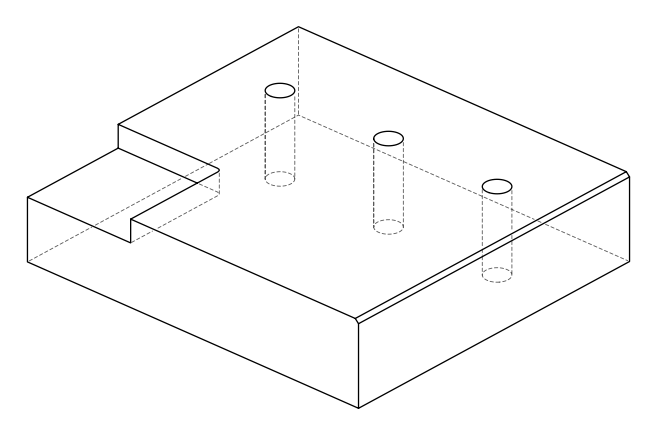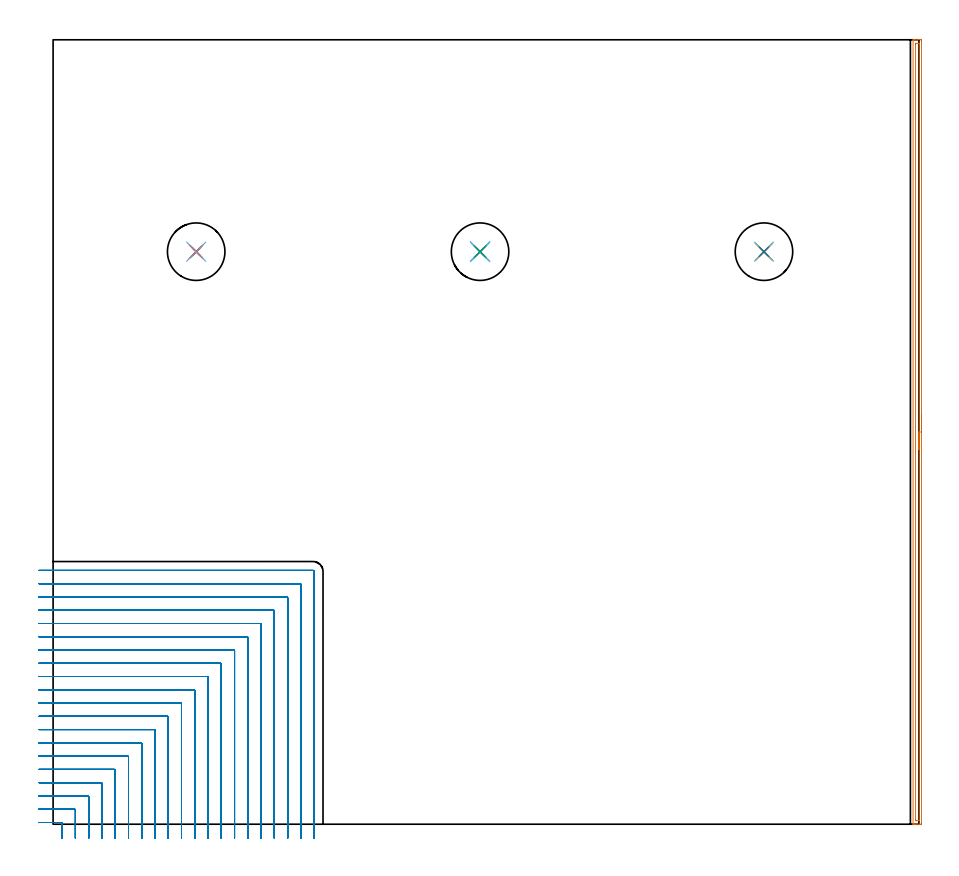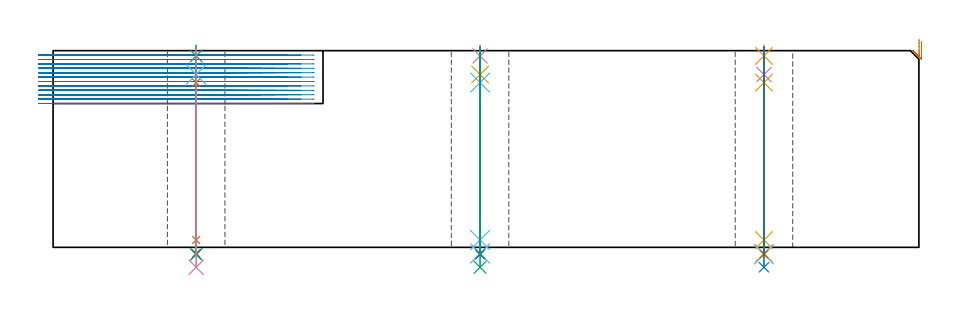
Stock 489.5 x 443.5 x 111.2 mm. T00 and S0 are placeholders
(PLAN: 20 operations, 14 tool changes, 99.4 min)
(1 AREA_MILL | FG_CHAMFER_SURFACE | UGT0205_001 | 7.27 min | 5109 mm3)
(2 MILL_CORNER_NOTCH_RECTANGULAR | CORNER_NOTCH_RECTANGULAR | NXT0201_013 | Follow Part, ap 2.5, ae 75% | 85.87 min | 677427 mm3)
(3 SPOT_DRILL | STEP1HOLE | NXT0321_9005460120000 | 0.05 min | 159 mm3)
(4 SPOT_DRILL_1 | STEP1HOLE_1 | NXT0321_9005460120000 | 0.05 min | 206 mm3)
(5 SPOT_DRILL_2 | STEP1HOLE_2 | NXT0321_9005460120000 | 0.05 min | 182 mm3)
(6 DRILL_BLIND_HOLE_INTO_CENTER | STEP1HOLE | NXT0301_061 | 0.06 min | 659 mm3)
(7 GUN_DRILL_THROUGH_HOLE | STEP1HOLE | UGT0307_005 | 0.54 min | 5291 mm3)
(8 DRILL_TO_ENLARGE_THROUGH_HOLE | STEP1HOLE | NXT0301_102 | 0.47 min | 9722 mm3)
(9 DRILL_TO_ENLARGE_THROUGH_HOLE_1 | STEP1HOLE | NXT0301_102 | 0.47 min | 0 mm3)
(10 DRILL_TO_ENLARGE_THROUGH_HOLE_2 | STEP1HOLE | UGT0301_001 | 0.5 min | 76312 mm3)
(11 DRILL_BLIND_HOLE_INTO_CENTER_1 | STEP1HOLE_1 | NXT0301_061 | 0.06 min | 661 mm3)
(12 GUN_DRILL_THROUGH_HOLE_1 | STEP1HOLE_1 | UGT0307_005 | 0.54 min | 5287 mm3)
(13 DRILL_TO_ENLARGE_THROUGH_HOLE_3 | STEP1HOLE_1 | NXT0301_102 | 0.47 min | 9729 mm3)
(14 DRILL_TO_ENLARGE_THROUGH_HOLE_4 | STEP1HOLE_1 | NXT0301_102 | 0.47 min | 0 mm3)
(15 DRILL_TO_ENLARGE_THROUGH_HOLE_5 | STEP1HOLE_1 | UGT0301_001 | 0.5 min | 76296 mm3)
(16 DRILL_BLIND_HOLE_INTO_CENTER_2 | STEP1HOLE_2 | NXT0301_061 | 0.06 min | 653 mm3)
(17 GUN_DRILL_THROUGH_HOLE_2 | STEP1HOLE_2 | UGT0307_005 | 0.54 min | 5289 mm3)
(18 DRILL_TO_ENLARGE_THROUGH_HOLE_6 | STEP1HOLE_2 | NXT0301_102 | 0.47 min | 9739 mm3)
(19 DRILL_TO_ENLARGE_THROUGH_HOLE_7 | STEP1HOLE_2 | NXT0301_102 | 0.47 min | 0 mm3)
(20 DRILL_TO_ENLARGE_THROUGH_HOLE_8 | STEP1HOLE_2 | UGT0301_001 | 0.5 min | 76318 mm3)
(TOOL UGT0205_001 | Chamfer Mill 20 x 3 x 45 deg. | D20 FL50 Z2)
(TOOL NXT0201_013 | ENDMILL 10mm | D10 FL30 Z4)
(TOOL NXT0321_9005460120000 | NC Spot Drill, 142deg, 12mm, Carbide, Uncoated | D12 PA142 FL30 Z2)
(TOOL NXT0301_061 | Carbide Drill 9mm [860.1-0900-027A1-MM 2214] | D9 PA140 FL47 Z2)
(TOOL UGT0307_005 | Gun Drill 8.3 mm | D8.3 PA130 FL24 Z1)
(TOOL NXT0301_102 | Carbide Drill 13.5mm [860.1-1350-108A1-MM 2214] | D13.5 PA140 FL123 Z2)
(TOOL UGT0301_001 | Twist Drill 32.5 mm | D32.5 PA118 FL185 Z2)
(OP 1 AREA_MILL)
G17 G21 G94 G90
T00 M6
G54
G17 G0 G90 X491. Y231.75 S1061 M3
G43 Z121.2 H0
Z116.4
G94 G1 Y231.712 Z115.528 F250.
Y231.598 Z114.664
Y231.409 Z113.812
Y231.147 Z112.98
Y230.813 Z112.174
Y230.41 Z111.4
Y229.941 Z110.664
Y229.41 Z109.972
Y228.821 Z109.329
Y228.178 Z108.74
Y227.486 Z108.209
Y226.75 Z107.74
Y225.976 Z107.337
Y225.17 Z107.003
Y224.338 Z106.741
Y223.486 Z106.552
Y222.622 Z106.438
Y221.75 Z106.4
X490.999 Y0.62 Z106.401
X490.993 Y0.012 Z106.403
X490.991 Y0.007 Z106.405
X490.386 Y0. Z107.009
X490.112 Z107.283
X489.493 Z107.902
X488.052 Z109.344
X487.707 Z109.688
X487.016 Z110.383
X486.675 Z110.725
X486.265 Z111.127
X486.208 Z111.182
X486.203 Y0.007 Z111.188
X486.2 Y0.173 Z111.2
Y443.327
X486.202 Y443.49 Z111.188
X486.262 Y443.493 Z111.13
X486.675 Y443.5 Z110.725
X487.016 Z110.383
X487.707 Z109.688
X488.945 Z108.452
X489.493 Z107.902
X490.112 Z107.283
X490.386 Y443.498 Z107.009
X490.991 Y443.493 Z106.405
X490.994 Y443.488 Z106.403
X490.999 Y442.88 Z106.401
X491. Y442.266 Z106.4
Y221.75
X489.586 Z107.814
X489.585 Y2.314 Z107.815
X489.584 Y2.221 Z107.816
X489.579 Y2.037 Z107.821
X489.576 Y2.008 Z107.824
X489.568 Y2.006 Z107.832
X489.544 Y2.003 Z107.856
X489.493 Y2.001 Z107.907
X488.113 Z109.287
X487.707 Y2.006 Z109.693
X487.65 Y2.009 Z109.75
X487.621 Y2.014 Z109.779
X487.615 Y2.406 Z109.785
Y441.186
X487.616 Y441.279 Z109.784
X487.621 Y441.463 Z109.779
X487.624 Y441.492 Z109.776
X487.632 Y441.494 Z109.768
X487.656 Y441.497 Z109.744
X487.707 Y441.499 Z109.693
X489.087 Z108.313
X489.493 Y441.494 Z107.907
X489.55 Y441.491 Z107.85
X489.579 Y441.486 Z107.821
X489.586 Y441.094 Z107.814
Y221.75
Y220.878 Z107.852
Y220.013 Z107.966
Y219.162 Z108.155
Y218.33 Z108.417
Y217.524 Z108.751
Y216.75 Z109.154
Y216.014 Z109.623
Y215.322 Z110.154
Y214.679 Z110.743
Y214.09 Z111.386
Y213.558 Z112.079
Y213.09 Z112.814
Y212.687 Z113.588
Y212.353 Z114.394
Y212.091 Z115.226
Y211.902 Z116.078
Y211.788 Z116.943
Y211.75 Z117.814
G0 Z121.2
M5
M2
(OP 2 MILL_CORNER_NOTCH_RECTANGULAR)
G17 G21 G94 G90
T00 M6
G54
G17 G0 G90 X5.1 Y-8. S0 M3
G43 Z121.2 H0
Z108.708
G94 G1 Y-5. F250.
Y0.509 F500.
G3 X4.609 Y1. R0.5
G1 X-5.
X-8. F250.
G0 Z121.2
X12.6 Y-8.
Z108.708
G1 Y-5.
Y8.008 F500.
G3 X12.108 Y8.5 R0.5
G1 X-5.
X-8. F250.
G0 Z121.2
X20.1 Y-8.
Z108.708
G1 Y-5.
Y15.508 F500.
G3 X19.608 Y16. R0.5
G1 X-5.
X-8. F250.
G0 Z121.2
X27.6 Y-8.
Z108.708
G1 Y-5.
Y23.008 F500.
G3 X27.108 Y23.5 R0.5
G1 X-5.
X-8. F250.
G0 Z121.2
X35.1 Y-8.
Z108.708
G1 Y-5.
Y30.508 F500.
G3 X34.608 Y31. R0.5
G1 X-5.
X-8. F250.
G0 Z121.2
X42.6 Y-8.
Z108.708
G1 Y-5.
Y38.007 F500.
G3 X42.107 Y38.5 R0.5
G1 X-5.
X-8. F250.
G0 Z121.2
X50.1 Y-8.
Z108.708
G1 Y-5.
Y45.507 F500.
G3 X49.607 Y46. R0.5
G1 X-5.
X-8. F250.
G0 Z121.2
X57.6 Y-8.
Z108.708
G1 Y-5.
Y53.007 F500.
G3 X57.107 Y53.5 R0.5
G1 X-5.
X-8. F250.
G0 Z121.2
X65.1 Y-8.
Z108.708
G1 Y-5.
Y60.506 F500.
G3 X64.606 Y61. R0.5
G1 X-5.
X-8. F250.
G0 Z121.2
X72.6 Y-8.
Z108.708
G1 Y-5.
Y68.006 F500.
G3 X72.106 Y68.5 R0.5
G1 X-5.
X-8. F250.
G0 Z121.2
X80.1 Y-8.
Z108.708
G1 Y-5.
Y75.506 F500.
G3 X79.606 Y76. R0.5
G1 X-5.
X-8. F250.
G0 Z121.2
X87.6 Y-8.
Z108.708
G1 Y-5.
Y83.005 F500.
G3 X87.105 Y83.5 R0.5
G1 X-5.
X-8. F250.
G0 Z121.2
X95.1 Y-8.
Z108.708
G1 Y-5.
Y90.505 F500.
G3 X94.605 Y91. R0.5
G1 X-5.
X-8. F250.
G0 Z121.2
X102.6 Y-8.
Z108.708
G1 Y-5.
Y98.005 F500.
G3 X102.105 Y98.5 R0.5
G1 X-5.
X-8. F250.
G0 Z121.2
X110.1 Y-8.
Z108.708
G1 Y-5.
Y105.505 F500.
G3 X109.605 Y106. R0.5
G1 X-5.
X-8. F250.
G0 Z121.2
X117.6 Y-8.
Z108.708
G1 Y-5.
Y113.004 F500.
G3 X117.104 Y113.5 R0.5
G1 X-5.
X-8. F250.
G0 Z121.2
X125.1 Y-8.
Z108.708
G1 Y-5.
Y120.504 F500.
G3 X124.604 Y121. R0.5
G1 X-5.
X-8. F250.
G0 Z121.2
X132.6 Y-8.
Z108.708
G1 Y-5.
Y128.004 F500.
G3 X132.104 Y128.5 R0.5
G1 X-5.
X-8. F250.
G0 Z121.2
X140.1 Y-8.
Z108.708
G1 Y-5.
Y135.504 F500.
G3 X139.604 Y136. R0.5
G1 X-5.
X-8. F250.
G0 Z121.2
X147.6 Y-8.
Z108.708
G1 Y-5.
Y142.9 F500.
G3 X147. Y143.5 R0.6
G1 X-5.
X-8. F250.
G0 Z121.2
X5.1 Y-8.
Z106.217
G1 Y-5.
Y0.509 F500.
G3 X4.609 Y1. R0.5
G1 X-5.
X-8. F250.
G0 Z121.2
X12.6 Y-8.
Z106.217
G1 Y-5.
Y8.008 F500.
G3 X12.108 Y8.5 R0.5
G1 X-5.
X-8. F250.
G0 Z121.2
X20.1 Y-8.
Z106.217
G1 Y-5.
Y15.508 F500.
G3 X19.608 Y16. R0.5
G1 X-5.
X-8. F250.
G0 Z121.2
X27.6 Y-8.
Z106.217
G1 Y-5.
Y23.008 F500.
G3 X27.108 Y23.5 R0.5
G1 X-5.
X-8. F250.
G0 Z121.2
X35.1 Y-8.
Z106.217
G1 Y-5.
Y30.508 F500.
G3 X34.608 Y31. R0.5
G1 X-5.
X-8. F250.
G0 Z121.2
X42.6 Y-8.
Z106.217
G1 Y-5.
Y38.007 F500.
G3 X42.107 Y38.5 R0.5
G1 X-5.
X-8. F250.
G0 Z121.2
X50.1 Y-8.
Z106.217
G1 Y-5.
Y45.507 F500.
G3 X49.607 Y46. R0.5
G1 X-5.
X-8. F250.
G0 Z121.2
X57.6 Y-8.
Z106.217
G1 Y-5.
Y53.007 F500.
G3 X57.107 Y53.5 R0.5
G1 X-5.
X-8. F250.
G0 Z121.2
X65.1 Y-8.
Z106.217
G1 Y-5.
Y60.506 F500.
G3 X64.606 Y61. R0.5
G1 X-5.
X-8. F250.
G0 Z121.2
X72.6 Y-8.
Z106.217
G1 Y-5.
Y68.006 F500.
G3 X72.106 Y68.5 R0.5
G1 X-5.
X-8. F250.
G0 Z121.2
X80.1 Y-8.
Z106.217
G1 Y-5.
Y75.506 F500.
G3 X79.606 Y76. R0.5
G1 X-5.
X-8. F250.
G0 Z121.2
X87.6 Y-8.
Z106.217
G1 Y-5.
Y83.005 F500.
G3 X87.105 Y83.5 R0.5
G1 X-5.
X-8. F250.
G0 Z121.2
X95.1 Y-8.
Z106.217
G1 Y-5.
Y90.505 F500.
G3 X94.605 Y91. R0.5
G1 X-5.
X-8. F250.
G0 Z121.2
X102.6 Y-8.
Z106.217
G1 Y-5.
Y98.005 F500.
G3 X102.105 Y98.5 R0.5
G1 X-5.
X-8. F250.
G0 Z121.2
X110.1 Y-8.
Z106.217
G1 Y-5.
Y105.505 F500.
G3 X109.605 Y106. R0.5
G1 X-5.
X-8. F250.
G0 Z121.2
X117.6 Y-8.
Z106.217
G1 Y-5.
Y113.004 F500.
G3 X117.104 Y113.5 R0.5
G1 X-5.
X-8. F250.
G0 Z121.2
X125.1 Y-8.
Z106.217
G1 Y-5.
Y120.504 F500.
G3 X124.604 Y121. R0.5
G1 X-5.
X-8. F250.
G0 Z121.2
X132.6 Y-8.
Z106.217
G1 Y-5.
Y128.004 F500.
G3 X132.104 Y128.5 R0.5
G1 X-5.
X-8. F250.
G0 Z121.2
X140.1 Y-8.
Z106.217
G1 Y-5.
Y135.504 F500.
G3 X139.604 Y136. R0.5
G1 X-5.
X-8. F250.
G0 Z121.2
X147.6 Y-8.
Z106.217
G1 Y-5.
Y142.9 F500.
G3 X147. Y143.5 R0.6
G1 X-5.
X-8. F250.
G0 Z121.2
X5.1 Y-8.
Z103.725
G1 Y-5.
Y0.509 F500.
G3 X4.609 Y1. R0.5
G1 X-5.
X-8. F250.
G0 Z121.2
X12.6 Y-8.
Z103.725
G1 Y-5.
Y8.008 F500.
G3 X12.108 Y8.5 R0.5
G1 X-5.
X-8. F250.
G0 Z121.2
X20.1 Y-8.
Z103.725
G1 Y-5.
Y15.508 F500.
G3 X19.608 Y16. R0.5
G1 X-5.
X-8. F250.
G0 Z121.2
X27.6 Y-8.
Z103.725
G1 Y-5.
Y23.008 F500.
G3 X27.108 Y23.5 R0.5
G1 X-5.
X-8. F250.
G0 Z121.2
X35.1 Y-8.
Z103.725
G1 Y-5.
Y30.508 F500.
G3 X34.608 Y31. R0.5
G1 X-5.
X-8. F250.
G0 Z121.2
X42.6 Y-8.
Z103.725
G1 Y-5.
Y38.007 F500.
G3 X42.107 Y38.5 R0.5
G1 X-5.
X-8. F250.
G0 Z121.2
X50.1 Y-8.
Z103.725
G1 Y-5.
Y45.507 F500.
G3 X49.607 Y46. R0.5
G1 X-5.
X-8. F250.
G0 Z121.2
X57.6 Y-8.
Z103.725
G1 Y-5.
Y53.007 F500.
G3 X57.107 Y53.5 R0.5
G1 X-5.
X-8. F250.
G0 Z121.2
X65.1 Y-8.
Z103.725
G1 Y-5.
Y60.506 F500.
G3 X64.606 Y61. R0.5
G1 X-5.
X-8. F250.
G0 Z121.2
X72.6 Y-8.
Z103.725
G1 Y-5.
Y68.006 F500.
G3 X72.106 Y68.5 R0.5
G1 X-5.
X-8. F250.
G0 Z121.2
X80.1 Y-8.
Z103.725
G1 Y-5.
Y75.506 F500.
G3 X79.606 Y76. R0.5
G1 X-5.
X-8. F250.
G0 Z121.2
X87.6 Y-8.
Z103.725
G1 Y-5.
Y83.005 F500.
G3 X87.105 Y83.5 R0.5
G1 X-5.
X-8. F250.
G0 Z121.2
X95.1 Y-8.
Z103.725
G1 Y-5.
Y90.505 F500.
G3 X94.605 Y91. R0.5
G1 X-5.
X-8. F250.
G0 Z121.2
X102.6 Y-8.
Z103.725
G1 Y-5.
Y98.005 F500.
G3 X102.105 Y98.5 R0.5
G1 X-5.
X-8. F250.
G0 Z121.2
X110.1 Y-8.
Z103.725
G1 Y-5.
Y105.505 F500.
G3 X109.605 Y106. R0.5
G1 X-5.
X-8. F250.
G0 Z121.2
X117.6 Y-8.
Z103.725
G1 Y-5.
Y113.004 F500.
G3 X117.104 Y113.5 R0.5
G1 X-5.
X-8. F250.
G0 Z121.2
X125.1 Y-8.
Z103.725
G1 Y-5.
Y120.504 F500.
G3 X124.604 Y121. R0.5
G1 X-5.
X-8. F250.
G0 Z121.2
X132.6 Y-8.
Z103.725
G1 Y-5.
Y128.004 F500.
G3 X132.104 Y128.5 R0.5
G1 X-5.
X-8. F250.
G0 Z121.2
X140.1 Y-8.
Z103.725
G1 Y-5.
Y135.504 F500.
G3 X139.604 Y136. R0.5
G1 X-5.
X-8. F250.
G0 Z121.2
X147.6 Y-8.
Z103.725
G1 Y-5.
Y142.9 F500.
G3 X147. Y143.5 R0.6
G1 X-5.
X-8. F250.
G0 Z121.2
X5.1 Y-8.
Z101.233
G1 Y-5.
Y0.509 F500.
G3 X4.609 Y1. R0.5
G1 X-5.
X-8. F250.
G0 Z121.2
X12.6 Y-8.
Z101.233
G1 Y-5.
Y8.008 F500.
G3 X12.108 Y8.5 R0.5
G1 X-5.
X-8. F250.
G0 Z121.2
X20.1 Y-8.
Z101.233
G1 Y-5.
Y15.508 F500.
G3 X19.608 Y16. R0.5
G1 X-5.
X-8. F250.
G0 Z121.2
X27.6 Y-8.
Z101.233
G1 Y-5.
Y23.008 F500.
G3 X27.108 Y23.5 R0.5
G1 X-5.
X-8. F250.
G0 Z121.2
X35.1 Y-8.
Z101.233
G1 Y-5.
Y30.508 F500.
G3 X34.608 Y31. R0.5
G1 X-5.
X-8. F250.
G0 Z121.2
X42.6 Y-8.
Z101.233
G1 Y-5.
Y38.007 F500.
G3 X42.107 Y38.5 R0.5
G1 X-5.
X-8. F250.
G0 Z121.2
X50.1 Y-8.
Z101.233
G1 Y-5.
Y45.507 F500.
G3 X49.607 Y46. R0.5
G1 X-5.
X-8. F250.
G0 Z121.2
X57.6 Y-8.
Z101.233
G1 Y-5.
Y53.007 F500.
G3 X57.107 Y53.5 R0.5
G1 X-5.
X-8. F250.
G0 Z121.2
X65.1 Y-8.
Z101.233
G1 Y-5.
Y60.506 F500.
G3 X64.606 Y61. R0.5
G1 X-5.
X-8. F250.
G0 Z121.2
X72.6 Y-8.
Z101.233
G1 Y-5.
Y68.006 F500.
G3 X72.106 Y68.5 R0.5
G1 X-5.
X-8. F250.
G0 Z121.2
X80.1 Y-8.
Z101.233
G1 Y-5.
Y75.506 F500.
G3 X79.606 Y76. R0.5
G1 X-5.
X-8. F250.
G0 Z121.2
X87.6 Y-8.
Z101.233
G1 Y-5.
Y83.005 F500.
G3 X87.105 Y83.5 R0.5
G1 X-5.
X-8. F250.
G0 Z121.2
X95.1 Y-8.
Z101.233
G1 Y-5.
Y90.505 F500.
G3 X94.605 Y91. R0.5
G1 X-5.
X-8. F250.
G0 Z121.2
X102.6 Y-8.
Z101.233
G1 Y-5.
Y98.005 F500.
G3 X102.105 Y98.5 R0.5
G1 X-5.
X-8. F250.
G0 Z121.2
X110.1 Y-8.
Z101.233
G1 Y-5.
Y105.505 F500.
G3 X109.605 Y106. R0.5
G1 X-5.
X-8. F250.
G0 Z121.2
X117.6 Y-8.
Z101.233
G1 Y-5.
Y113.004 F500.
G3 X117.104 Y113.5 R0.5
G1 X-5.
X-8. F250.
G0 Z121.2
X125.1 Y-8.
Z101.233
G1 Y-5.
Y120.504 F500.
G3 X124.604 Y121. R0.5
G1 X-5.
X-8. F250.
G0 Z121.2
X132.6 Y-8.
Z101.233
G1 Y-5.
Y128.004 F500.
G3 X132.104 Y128.5 R0.5
G1 X-5.
X-8. F250.
G0 Z121.2
X140.1 Y-8.
Z101.233
G1 Y-5.
Y135.504 F500.
G3 X139.604 Y136. R0.5
G1 X-5.
X-8. F250.
G0 Z121.2
X147.6 Y-8.
Z101.233
G1 Y-5.
Y142.9 F500.
G3 X147. Y143.5 R0.6
G1 X-5.
X-8. F250.
G0 Z121.2
X5.1 Y-8.
Z98.742
G1 Y-5.
Y0.509 F500.
G3 X4.609 Y1. R0.5
G1 X-5.
X-8. F250.
G0 Z121.2
X12.6 Y-8.
Z98.742
G1 Y-5.
Y8.008 F500.
G3 X12.108 Y8.5 R0.5
G1 X-5.
X-8. F250.
G0 Z121.2
X20.1 Y-8.
Z98.742
G1 Y-5.
Y15.508 F500.
G3 X19.608 Y16. R0.5
G1 X-5.
X-8. F250.
G0 Z121.2
X27.6 Y-8.
Z98.742
G1 Y-5.
Y23.008 F500.
G3 X27.108 Y23.5 R0.5
G1 X-5.
X-8. F250.
G0 Z121.2
X35.1 Y-8.
Z98.742
G1 Y-5.
Y30.508 F500.
G3 X34.608 Y31. R0.5
G1 X-5.
X-8. F250.
G0 Z121.2
X42.6 Y-8.
Z98.742
G1 Y-5.
Y38.007 F500.
G3 X42.107 Y38.5 R0.5
G1 X-5.
X-8. F250.
G0 Z121.2
X50.1 Y-8.
Z98.742
G1 Y-5.
Y45.507 F500.
G3 X49.607 Y46. R0.5
G1 X-5.
X-8. F250.
G0 Z121.2
X57.6 Y-8.
Z98.742
G1 Y-5.
Y53.007 F500.
G3 X57.107 Y53.5 R0.5
G1 X-5.
X-8. F250.
G0 Z121.2
X65.1 Y-8.
Z98.742
G1 Y-5.
Y60.506 F500.
G3 X64.606 Y61. R0.5
G1 X-5.
X-8. F250.
G0 Z121.2
X72.6 Y-8.
Z98.742
G1 Y-5.
Y68.006 F500.
G3 X72.106 Y68.5 R0.5
G1 X-5.
X-8. F250.
G0 Z121.2
X80.1 Y-8.
Z98.742
G1 Y-5.
Y75.506 F500.
G3 X79.606 Y76. R0.5
G1 X-5.
X-8. F250.
G0 Z121.2
X87.6 Y-8.
Z98.742
G1 Y-5.
Y83.005 F500.
G3 X87.105 Y83.5 R0.5
G1 X-5.
X-8. F250.
G0 Z121.2
X95.1 Y-8.
Z98.742
G1 Y-5.
Y90.505 F500.
G3 X94.605 Y91. R0.5
G1 X-5.
X-8. F250.
G0 Z121.2
X102.6 Y-8.
Z98.742
G1 Y-5.
Y98.005 F500.
G3 X102.105 Y98.5 R0.5
G1 X-5.
X-8. F250.
G0 Z121.2
X110.1 Y-8.
Z98.742
G1 Y-5.
Y105.505 F500.
G3 X109.605 Y106. R0.5
G1 X-5.
X-8. F250.
G0 Z121.2
X117.6 Y-8.
Z98.742
G1 Y-5.
Y113.004 F500.
G3 X117.104 Y113.5 R0.5
G1 X-5.
X-8. F250.
G0 Z121.2
X125.1 Y-8.
Z98.742
G1 Y-5.
Y120.504 F500.
G3 X124.604 Y121. R0.5
G1 X-5.
X-8. F250.
G0 Z121.2
X132.6 Y-8.
Z98.742
G1 Y-5.
Y128.004 F500.
G3 X132.104 Y128.5 R0.5
G1 X-5.
X-8. F250.
G0 Z121.2
X140.1 Y-8.
Z98.742
G1 Y-5.
Y135.504 F500.
G3 X139.604 Y136. R0.5
G1 X-5.
X-8. F250.
G0 Z121.2
X147.6 Y-8.
Z98.742
G1 Y-5.
Y142.9 F500.
G3 X147. Y143.5 R0.6
G1 X-5.
X-8. F250.
G0 Z121.2
X5.1 Y-8.
Z96.25
G1 Y-5.
Y0.509 F500.
G3 X4.609 Y1. R0.5
G1 X-5.
X-8. F250.
G0 Z121.2
X12.6 Y-8.
Z96.25
G1 Y-5.
Y8.008 F500.
G3 X12.108 Y8.5 R0.5
G1 X-5.
X-8. F250.
G0 Z121.2
X20.1 Y-8.
Z96.25
G1 Y-5.
Y15.508 F500.
G3 X19.608 Y16. R0.5
G1 X-5.
X-8. F250.
G0 Z121.2
X27.6 Y-8.
Z96.25
G1 Y-5.
Y23.008 F500.
G3 X27.108 Y23.5 R0.5
G1 X-5.
X-8. F250.
G0 Z121.2
X35.1 Y-8.
Z96.25
G1 Y-5.
Y30.508 F500.
G3 X34.608 Y31. R0.5
G1 X-5.
X-8. F250.
G0 Z121.2
X42.6 Y-8.
Z96.25
G1 Y-5.
Y38.007 F500.
G3 X42.107 Y38.5 R0.5
G1 X-5.
X-8. F250.
G0 Z121.2
X50.1 Y-8.
Z96.25
G1 Y-5.
Y45.507 F500.
G3 X49.607 Y46. R0.5
G1 X-5.
X-8. F250.
G0 Z121.2
X57.6 Y-8.
Z96.25
G1 Y-5.
Y53.007 F500.
G3 X57.107 Y53.5 R0.5
G1 X-5.
X-8. F250.
G0 Z121.2
X65.1 Y-8.
Z96.25
G1 Y-5.
Y60.506 F500.
G3 X64.606 Y61. R0.5
G1 X-5.
X-8. F250.
G0 Z121.2
X72.6 Y-8.
Z96.25
G1 Y-5.
Y68.006 F500.
G3 X72.106 Y68.5 R0.5
G1 X-5.
X-8. F250.
G0 Z121.2
X80.1 Y-8.
Z96.25
G1 Y-5.
Y75.506 F500.
G3 X79.606 Y76. R0.5
G1 X-5.
X-8. F250.
G0 Z121.2
X87.6 Y-8.
Z96.25
G1 Y-5.
Y83.005 F500.
G3 X87.105 Y83.5 R0.5
G1 X-5.
X-8. F250.
G0 Z121.2
X95.1 Y-8.
Z96.25
G1 Y-5.
Y90.505 F500.
G3 X94.605 Y91. R0.5
G1 X-5.
X-8. F250.
G0 Z121.2
X102.6 Y-8.
Z96.25
G1 Y-5.
Y98.005 F500.
G3 X102.105 Y98.5 R0.5
G1 X-5.
X-8. F250.
G0 Z121.2
X110.1 Y-8.
Z96.25
G1 Y-5.
Y105.505 F500.
G3 X109.605 Y106. R0.5
G1 X-5.
X-8. F250.
G0 Z121.2
X117.6 Y-8.
Z96.25
G1 Y-5.
Y113.004 F500.
G3 X117.104 Y113.5 R0.5
G1 X-5.
X-8. F250.
G0 Z121.2
X125.1 Y-8.
Z96.25
G1 Y-5.
Y120.504 F500.
G3 X124.604 Y121. R0.5
G1 X-5.
X-8. F250.
G0 Z121.2
X132.6 Y-8.
Z96.25
G1 Y-5.
Y128.004 F500.
G3 X132.104 Y128.5 R0.5
G1 X-5.
X-8. F250.
G0 Z121.2
X140.1 Y-8.
Z96.25
G1 Y-5.
Y135.504 F500.
G3 X139.604 Y136. R0.5
G1 X-5.
X-8. F250.
G0 Z121.2
X147.6 Y-8.
Z96.25
G1 Y-5.
Y142.9 F500.
G3 X147. Y143.5 R0.6
G1 X-5.
X-8. F250.
G0 Z121.2
X5.1 Y-8.
Z93.758
G1 Y-5.
Y0.509 F500.
G3 X4.609 Y1. R0.5
G1 X-5.
X-8. F250.
G0 Z121.2
X12.6 Y-8.
Z93.758
G1 Y-5.
Y8.008 F500.
G3 X12.108 Y8.5 R0.5
G1 X-5.
X-8. F250.
G0 Z121.2
X20.1 Y-8.
Z93.758
G1 Y-5.
Y15.508 F500.
G3 X19.608 Y16. R0.5
G1 X-5.
X-8. F250.
G0 Z121.2
X27.6 Y-8.
Z93.758
G1 Y-5.
Y23.008 F500.
G3 X27.108 Y23.5 R0.5
G1 X-5.
X-8. F250.
G0 Z121.2
X35.1 Y-8.
Z93.758
G1 Y-5.
Y30.508 F500.
G3 X34.608 Y31. R0.5
G1 X-5.
X-8. F250.
G0 Z121.2
X42.6 Y-8.
Z93.758
G1 Y-5.
Y38.007 F500.
G3 X42.107 Y38.5 R0.5
G1 X-5.
X-8. F250.
G0 Z121.2
X50.1 Y-8.
Z93.758
G1 Y-5.
Y45.507 F500.
G3 X49.607 Y46. R0.5
G1 X-5.
X-8. F250.
G0 Z121.2
X57.6 Y-8.
Z93.758
G1 Y-5.
Y53.007 F500.
G3 X57.107 Y53.5 R0.5
G1 X-5.
X-8. F250.
G0 Z121.2
X65.1 Y-8.
Z93.758
G1 Y-5.
Y60.506 F500.
G3 X64.606 Y61. R0.5
G1 X-5.
X-8. F250.
G0 Z121.2
X72.6 Y-8.
Z93.758
G1 Y-5.
Y68.006 F500.
G3 X72.106 Y68.5 R0.5
G1 X-5.
X-8. F250.
G0 Z121.2
X80.1 Y-8.
Z93.758
G1 Y-5.
Y75.506 F500.
G3 X79.606 Y76. R0.5
G1 X-5.
X-8. F250.
G0 Z121.2
X87.6 Y-8.
Z93.758
G1 Y-5.
Y83.005 F500.
G3 X87.105 Y83.5 R0.5
G1 X-5.
X-8. F250.
G0 Z121.2
X95.1 Y-8.
Z93.758
G1 Y-5.
Y90.505 F500.
G3 X94.605 Y91. R0.5
G1 X-5.
X-8. F250.
G0 Z121.2
X102.6 Y-8.
Z93.758
G1 Y-5.
Y98.005 F500.
G3 X102.105 Y98.5 R0.5
G1 X-5.
X-8. F250.
G0 Z121.2
X110.1 Y-8.
Z93.758
G1 Y-5.
Y105.505 F500.
G3 X109.605 Y106. R0.5
G1 X-5.
X-8. F250.
G0 Z121.2
X117.6 Y-8.
Z93.758
G1 Y-5.
Y113.004 F500.
G3 X117.104 Y113.5 R0.5
G1 X-5.
X-8. F250.
G0 Z121.2
X125.1 Y-8.
Z93.758
G1 Y-5.
Y120.504 F500.
G3 X124.604 Y121. R0.5
G1 X-5.
X-8. F250.
G0 Z121.2
X132.6 Y-8.
Z93.758
G1 Y-5.
Y128.004 F500.
G3 X132.104 Y128.5 R0.5
G1 X-5.
X-8. F250.
G0 Z121.2
X140.1 Y-8.
Z93.758
G1 Y-5.
Y135.504 F500.
G3 X139.604 Y136. R0.5
G1 X-5.
X-8. F250.
G0 Z121.2
X147.6 Y-8.
Z93.758
G1 Y-5.
Y142.9 F500.
G3 X147. Y143.5 R0.6
G1 X-5.
X-8. F250.
G0 Z121.2
X5.1 Y-8.
Z91.267
G1 Y-5.
Y0.509 F500.
G3 X4.609 Y1. R0.5
G1 X-5.
X-8. F250.
G0 Z121.2
X12.6 Y-8.
Z91.267
G1 Y-5.
Y8.008 F500.
G3 X12.108 Y8.5 R0.5
G1 X-5.
X-8. F250.
G0 Z121.2
X20.1 Y-8.
Z91.267
G1 Y-5.
Y15.508 F500.
G3 X19.608 Y16. R0.5
G1 X-5.
X-8. F250.
G0 Z121.2
X27.6 Y-8.
Z91.267
G1 Y-5.
Y23.008 F500.
G3 X27.108 Y23.5 R0.5
G1 X-5.
X-8. F250.
G0 Z121.2
X35.1 Y-8.
Z91.267
G1 Y-5.
Y30.508 F500.
G3 X34.608 Y31. R0.5
G1 X-5.
X-8. F250.
G0 Z121.2
X42.6 Y-8.
Z91.267
G1 Y-5.
Y38.007 F500.
G3 X42.107 Y38.5 R0.5
G1 X-5.
X-8. F250.
G0 Z121.2
X50.1 Y-8.
Z91.267
G1 Y-5.
Y45.507 F500.
G3 X49.607 Y46. R0.5
G1 X-5.
X-8. F250.
G0 Z121.2
X57.6 Y-8.
Z91.267
G1 Y-5.
Y53.007 F500.
G3 X57.107 Y53.5 R0.5
G1 X-5.
X-8. F250.
G0 Z121.2
X65.1 Y-8.
Z91.267
G1 Y-5.
Y60.506 F500.
G3 X64.606 Y61. R0.5
G1 X-5.
X-8. F250.
G0 Z121.2
X72.6 Y-8.
Z91.267
G1 Y-5.
Y68.006 F500.
G3 X72.106 Y68.5 R0.5
G1 X-5.
X-8. F250.
G0 Z121.2
X80.1 Y-8.
Z91.267
G1 Y-5.
Y75.506 F500.
G3 X79.606 Y76. R0.5
G1 X-5.
X-8. F250.
G0 Z121.2
X87.6 Y-8.
Z91.267
G1 Y-5.
Y83.005 F500.
G3 X87.105 Y83.5 R0.5
G1 X-5.
X-8. F250.
G0 Z121.2
X95.1 Y-8.
Z91.267
G1 Y-5.
Y90.505 F500.
G3 X94.605 Y91. R0.5
G1 X-5.
X-8. F250.
G0 Z121.2
X102.6 Y-8.
Z91.267
G1 Y-5.
Y98.005 F500.
G3 X102.105 Y98.5 R0.5
G1 X-5.
X-8. F250.
G0 Z121.2
X110.1 Y-8.
Z91.267
G1 Y-5.
Y105.505 F500.
G3 X109.605 Y106. R0.5
G1 X-5.
X-8. F250.
G0 Z121.2
X117.6 Y-8.
Z91.267
G1 Y-5.
Y113.004 F500.
G3 X117.104 Y113.5 R0.5
G1 X-5.
X-8. F250.
G0 Z121.2
X125.1 Y-8.
Z91.267
G1 Y-5.
Y120.504 F500.
G3 X124.604 Y121. R0.5
G1 X-5.
X-8. F250.
G0 Z121.2
X132.6 Y-8.
Z91.267
G1 Y-5.
Y128.004 F500.
G3 X132.104 Y128.5 R0.5
G1 X-5.
X-8. F250.
G0 Z121.2
X140.1 Y-8.
Z91.267
G1 Y-5.
Y135.504 F500.
G3 X139.604 Y136. R0.5
G1 X-5.
X-8. F250.
G0 Z121.2
X147.6 Y-8.
Z91.267
G1 Y-5.
Y142.9 F500.
G3 X147. Y143.5 R0.6
G1 X-5.
X-8. F250.
G0 Z121.2
X5.1 Y-8.
Z88.775
G1 Y-5.
Y0.509 F500.
G3 X4.609 Y1. R0.5
G1 X-5.
X-8. F250.
G0 Z121.2
X12.6 Y-8.
Z88.775
G1 Y-5.
Y8.008 F500.
G3 X12.108 Y8.5 R0.5
G1 X-5.
X-8. F250.
G0 Z121.2
X20.1 Y-8.
Z88.775
G1 Y-5.
Y15.508 F500.
G3 X19.608 Y16. R0.5
G1 X-5.
X-8. F250.
G0 Z121.2
X27.6 Y-8.
Z88.775
G1 Y-5.
Y23.008 F500.
G3 X27.108 Y23.5 R0.5
G1 X-5.
X-8. F250.
G0 Z121.2
X35.1 Y-8.
Z88.775
G1 Y-5.
Y30.508 F500.
G3 X34.608 Y31. R0.5
G1 X-5.
X-8. F250.
G0 Z121.2
X42.6 Y-8.
Z88.775
G1 Y-5.
Y38.007 F500.
G3 X42.107 Y38.5 R0.5
G1 X-5.
X-8. F250.
G0 Z121.2
X50.1 Y-8.
Z88.775
G1 Y-5.
Y45.507 F500.
G3 X49.607 Y46. R0.5
G1 X-5.
X-8. F250.
G0 Z121.2
X57.6 Y-8.
Z88.775
G1 Y-5.
Y53.007 F500.
G3 X57.107 Y53.5 R0.5
G1 X-5.
X-8. F250.
G0 Z121.2
X65.1 Y-8.
Z88.775
G1 Y-5.
Y60.506 F500.
G3 X64.606 Y61. R0.5
G1 X-5.
X-8. F250.
G0 Z121.2
X72.6 Y-8.
Z88.775
G1 Y-5.
Y68.006 F500.
G3 X72.106 Y68.5 R0.5
G1 X-5.
X-8. F250.
G0 Z121.2
X80.1 Y-8.
Z88.775
G1 Y-5.
Y75.506 F500.
G3 X79.606 Y76. R0.5
G1 X-5.
X-8. F250.
G0 Z121.2
X87.6 Y-8.
Z88.775
G1 Y-5.
Y83.005 F500.
G3 X87.105 Y83.5 R0.5
G1 X-5.
X-8. F250.
G0 Z121.2
X95.1 Y-8.
Z88.775
G1 Y-5.
Y90.505 F500.
G3 X94.605 Y91. R0.5
G1 X-5.
X-8. F250.
G0 Z121.2
X102.6 Y-8.
Z88.775
G1 Y-5.
Y98.005 F500.
G3 X102.105 Y98.5 R0.5
G1 X-5.
X-8. F250.
G0 Z121.2
X110.1 Y-8.
Z88.775
G1 Y-5.
Y105.505 F500.
G3 X109.605 Y106. R0.5
G1 X-5.
X-8. F250.
G0 Z121.2
X117.6 Y-8.
Z88.775
G1 Y-5.
Y113.004 F500.
G3 X117.104 Y113.5 R0.5
G1 X-5.
X-8. F250.
G0 Z121.2
X125.1 Y-8.
Z88.775
G1 Y-5.
Y120.504 F500.
G3 X124.604 Y121. R0.5
G1 X-5.
X-8. F250.
G0 Z121.2
X132.6 Y-8.
Z88.775
G1 Y-5.
Y128.004 F500.
G3 X132.104 Y128.5 R0.5
G1 X-5.
X-8. F250.
G0 Z121.2
X140.1 Y-8.
Z88.775
G1 Y-5.
Y135.504 F500.
G3 X139.604 Y136. R0.5
G1 X-5.
X-8. F250.
G0 Z121.2
X147.6 Y-8.
Z88.775
G1 Y-5.
Y142.9 F500.
G3 X147. Y143.5 R0.6
G1 X-5.
X-8. F250.
G0 Z121.2
X5.1 Y-8.
Z86.283
G1 Y-5.
Y0.509 F500.
G3 X4.609 Y1. R0.5
G1 X-5.
X-8. F250.
G0 Z121.2
X12.6 Y-8.
Z86.283
G1 Y-5.
Y8.008 F500.
G3 X12.108 Y8.5 R0.5
G1 X-5.
X-8. F250.
G0 Z121.2
X20.1 Y-8.
Z86.283
G1 Y-5.
Y15.508 F500.
G3 X19.608 Y16. R0.5
G1 X-5.
X-8. F250.
G0 Z121.2
X27.6 Y-8.
Z86.283
G1 Y-5.
Y23.008 F500.
G3 X27.108 Y23.5 R0.5
G1 X-5.
X-8. F250.
G0 Z121.2
X35.1 Y-8.
Z86.283
G1 Y-5.
Y30.508 F500.
G3 X34.608 Y31. R0.5
G1 X-5.
X-8. F250.
G0 Z121.2
X42.6 Y-8.
Z86.283
G1 Y-5.
Y38.007 F500.
G3 X42.107 Y38.5 R0.5
G1 X-5.
X-8. F250.
G0 Z121.2
X50.1 Y-8.
Z86.283
G1 Y-5.
Y45.507 F500.
G3 X49.607 Y46. R0.5
G1 X-5.
X-8. F250.
G0 Z121.2
X57.6 Y-8.
Z86.283
G1 Y-5.
Y53.007 F500.
G3 X57.107 Y53.5 R0.5
G1 X-5.
X-8. F250.
G0 Z121.2
X65.1 Y-8.
Z86.283
G1 Y-5.
Y60.506 F500.
G3 X64.606 Y61. R0.5
G1 X-5.
X-8. F250.
G0 Z121.2
X72.6 Y-8.
Z86.283
G1 Y-5.
Y68.006 F500.
G3 X72.106 Y68.5 R0.5
G1 X-5.
X-8. F250.
G0 Z121.2
X80.1 Y-8.
Z86.283
G1 Y-5.
Y75.506 F500.
G3 X79.606 Y76. R0.5
G1 X-5.
X-8. F250.
G0 Z121.2
X87.6 Y-8.
Z86.283
G1 Y-5.
Y83.005 F500.
G3 X87.105 Y83.5 R0.5
G1 X-5.
X-8. F250.
G0 Z121.2
X95.1 Y-8.
Z86.283
G1 Y-5.
Y90.505 F500.
G3 X94.605 Y91. R0.5
G1 X-5.
X-8. F250.
G0 Z121.2
X102.6 Y-8.
Z86.283
G1 Y-5.
Y98.005 F500.
G3 X102.105 Y98.5 R0.5
G1 X-5.
X-8. F250.
G0 Z121.2
X110.1 Y-8.
Z86.283
G1 Y-5.
Y105.505 F500.
G3 X109.605 Y106. R0.5
G1 X-5.
X-8. F250.
G0 Z121.2
X117.6 Y-8.
Z86.283
G1 Y-5.
Y113.004 F500.
G3 X117.104 Y113.5 R0.5
G1 X-5.
X-8. F250.
G0 Z121.2
X125.1 Y-8.
Z86.283
G1 Y-5.
Y120.504 F500.
G3 X124.604 Y121. R0.5
G1 X-5.
X-8. F250.
G0 Z121.2
X132.6 Y-8.
Z86.283
G1 Y-5.
Y128.004 F500.
G3 X132.104 Y128.5 R0.5
G1 X-5.
X-8. F250.
G0 Z121.2
X140.1 Y-8.
Z86.283
G1 Y-5.
Y135.504 F500.
G3 X139.604 Y136. R0.5
G1 X-5.
X-8. F250.
G0 Z121.2
X147.6 Y-8.
Z86.283
G1 Y-5.
Y142.9 F500.
G3 X147. Y143.5 R0.6
G1 X-5.
X-8. F250.
G0 Z121.2
X5.1 Y-8.
Z83.792
G1 Y-5.
Y0.509 F500.
G3 X4.609 Y1. R0.5
G1 X-5.
X-8. F250.
G0 Z121.2
X12.6 Y-8.
Z83.792
G1 Y-5.
Y8.008 F500.
G3 X12.108 Y8.5 R0.5
G1 X-5.
X-8. F250.
G0 Z121.2
X20.1 Y-8.
Z83.792
G1 Y-5.
Y15.508 F500.
G3 X19.608 Y16. R0.5
G1 X-5.
X-8. F250.
G0 Z121.2
X27.6 Y-8.
Z83.792
G1 Y-5.
Y23.008 F500.
G3 X27.108 Y23.5 R0.5
G1 X-5.
X-8. F250.
G0 Z121.2
X35.1 Y-8.
Z83.792
G1 Y-5.
Y30.508 F500.
G3 X34.608 Y31. R0.5
G1 X-5.
X-8. F250.
G0 Z121.2
X42.6 Y-8.
Z83.792
G1 Y-5.
Y38.007 F500.
G3 X42.107 Y38.5 R0.5
G1 X-5.
X-8. F250.
G0 Z121.2
X50.1 Y-8.
Z83.792
G1 Y-5.
Y45.507 F500.
G3 X49.607 Y46. R0.5
G1 X-5.
X-8. F250.
G0 Z121.2
X57.6 Y-8.
Z83.792
G1 Y-5.
Y53.007 F500.
G3 X57.107 Y53.5 R0.5
G1 X-5.
X-8. F250.
G0 Z121.2
X65.1 Y-8.
Z83.792
G1 Y-5.
Y60.506 F500.
G3 X64.606 Y61. R0.5
G1 X-5.
X-8. F250.
G0 Z121.2
X72.6 Y-8.
Z83.792
G1 Y-5.
Y68.006 F500.
G3 X72.106 Y68.5 R0.5
G1 X-5.
X-8. F250.
G0 Z121.2
X80.1 Y-8.
Z83.792
G1 Y-5.
Y75.506 F500.
G3 X79.606 Y76. R0.5
G1 X-5.
X-8. F250.
G0 Z121.2
X87.6 Y-8.
Z83.792
G1 Y-5.
Y83.005 F500.
G3 X87.105 Y83.5 R0.5
G1 X-5.
X-8. F250.
G0 Z121.2
X95.1 Y-8.
Z83.792
G1 Y-5.
Y90.505 F500.
G3 X94.605 Y91. R0.5
G1 X-5.
X-8. F250.
G0 Z121.2
X102.6 Y-8.
Z83.792
G1 Y-5.
Y98.005 F500.
G3 X102.105 Y98.5 R0.5
G1 X-5.
X-8. F250.
G0 Z121.2
X110.1 Y-8.
Z83.792
G1 Y-5.
Y105.505 F500.
G3 X109.605 Y106. R0.5
G1 X-5.
X-8. F250.
G0 Z121.2
X117.6 Y-8.
Z83.792
G1 Y-5.
Y113.004 F500.
G3 X117.104 Y113.5 R0.5
G1 X-5.
X-8. F250.
G0 Z121.2
X125.1 Y-8.
Z83.792
G1 Y-5.
Y120.504 F500.
G3 X124.604 Y121. R0.5
G1 X-5.
X-8. F250.
G0 Z121.2
X132.6 Y-8.
Z83.792
G1 Y-5.
Y128.004 F500.
G3 X132.104 Y128.5 R0.5
G1 X-5.
X-8. F250.
G0 Z121.2
X140.1 Y-8.
Z83.792
G1 Y-5.
Y135.504 F500.
G3 X139.604 Y136. R0.5
G1 X-5.
X-8. F250.
G0 Z121.2
X147.6 Y-8.
Z83.792
G1 Y-5.
Y142.9 F500.
G3 X147. Y143.5 R0.6
G1 X-5.
X-8. F250.
G0 Z121.2
X5.1 Y-8.
Z81.3
G1 Y-5.
Y0.509 F500.
G3 X4.609 Y1. R0.5
G1 X-5.
X-8. F250.
G0 Z121.2
X12.6 Y-8.
Z81.3
G1 Y-5.
Y8.008 F500.
G3 X12.108 Y8.5 R0.5
G1 X-5.
X-8. F250.
G0 Z121.2
X20.1 Y-8.
Z81.3
G1 Y-5.
Y15.508 F500.
G3 X19.608 Y16. R0.5
G1 X-5.
X-8. F250.
G0 Z121.2
X27.6 Y-8.
Z81.3
G1 Y-5.
Y23.008 F500.
G3 X27.108 Y23.5 R0.5
G1 X-5.
X-8. F250.
G0 Z121.2
X35.1 Y-8.
Z81.3
G1 Y-5.
Y30.508 F500.
G3 X34.608 Y31. R0.5
G1 X-5.
X-8. F250.
G0 Z121.2
X42.6 Y-8.
Z81.3
G1 Y-5.
Y38.007 F500.
G3 X42.107 Y38.5 R0.5
G1 X-5.
X-8. F250.
G0 Z121.2
X50.1 Y-8.
Z81.3
G1 Y-5.
Y45.507 F500.
G3 X49.607 Y46. R0.5
G1 X-5.
X-8. F250.
G0 Z121.2
X57.6 Y-8.
Z81.3
G1 Y-5.
Y53.007 F500.
G3 X57.107 Y53.5 R0.5
G1 X-5.
X-8. F250.
G0 Z121.2
X65.1 Y-8.
Z81.3
G1 Y-5.
Y60.506 F500.
G3 X64.606 Y61. R0.5
G1 X-5.
X-8. F250.
G0 Z121.2
X72.6 Y-8.
Z81.3
G1 Y-5.
Y68.006 F500.
G3 X72.106 Y68.5 R0.5
G1 X-5.
X-8. F250.
G0 Z121.2
X80.1 Y-8.
Z81.3
G1 Y-5.
Y75.506 F500.
G3 X79.606 Y76. R0.5
G1 X-5.
X-8. F250.
G0 Z121.2
X87.6 Y-8.
Z81.3
G1 Y-5.
Y83.005 F500.
G3 X87.105 Y83.5 R0.5
G1 X-5.
X-8. F250.
G0 Z121.2
X95.1 Y-8.
Z81.3
G1 Y-5.
Y90.505 F500.
G3 X94.605 Y91. R0.5
G1 X-5.
X-8. F250.
G0 Z121.2
X102.6 Y-8.
Z81.3
G1 Y-5.
Y98.005 F500.
G3 X102.105 Y98.5 R0.5
G1 X-5.
X-8. F250.
G0 Z121.2
X110.1 Y-8.
Z81.3
G1 Y-5.
Y105.505 F500.
G3 X109.605 Y106. R0.5
G1 X-5.
X-8. F250.
G0 Z121.2
X117.6 Y-8.
Z81.3
G1 Y-5.
Y113.004 F500.
G3 X117.104 Y113.5 R0.5
G1 X-5.
X-8. F250.
G0 Z121.2
X125.1 Y-8.
Z81.3
G1 Y-5.
Y120.504 F500.
G3 X124.604 Y121. R0.5
G1 X-5.
X-8. F250.
G0 Z121.2
X132.6 Y-8.
Z81.3
G1 Y-5.
Y128.004 F500.
G3 X132.104 Y128.5 R0.5
G1 X-5.
X-8. F250.
G0 Z121.2
X140.1 Y-8.
Z81.3
G1 Y-5.
Y135.504 F500.
G3 X139.604 Y136. R0.5
G1 X-5.
X-8. F250.
G0 Z121.2
X147.6 Y-8.
Z81.3
G1 Y-5.
Y142.9 F500.
G3 X147. Y143.5 R0.6
G1 X-5.
X-8. F250.
G0 Z121.2
M5
M2
(OP 3 SPOT_DRILL)
G17 G21 G94 G90
T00 M6
G54
G17 G0 G90 X80.9 Y323.7 S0 M3
G43 Z121.2 H0
G94 G81 G98 Z108.2 F250. R114.2
G80
M5
M2
(OP 4 SPOT_DRILL_1)
G17 G21 G94 G90
T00 M6
G54
G17 G0 G90 X241.4 Y323.7 S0 M3
G43 Z121.2 H0
G94 G81 G98 Z108.2 F250. R114.2
G80
M5
M2
(OP 5 SPOT_DRILL_2)
G17 G21 G94 G90
T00 M6
G54
G17 G0 G90 X401.9 Y323.7 S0 M3
G43 Z121.2 H0
G94 G81 G98 Z108.2 F250. R114.2
G80
M5
M2
(OP 6 DRILL_BLIND_HOLE_INTO_CENTER)
G17 G21 G94 G90
T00 M6
G54
G17 G0 G90 X80.9 Y323.7 S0 M3
G43 Z121.2 H1
G94 G81 G98 Z97.7 F250. R113.2
G80
M5
M2
(OP 7 GUN_DRILL_THROUGH_HOLE)
G17 G21 G94 G90
T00 M6
G54
G17 G0 G90 X80.9 Y323.7 M8
G43 Z121.2 H0
Z107.704
S716 M3
G94 G1 Z93.125 F125. M26
G4 X.084
Z4.15 F250.
G4 X.084
Z-3.435 F125.
G4 X.084
M5
M9
G0 Z107.704
Z121.2
M2
(OP 8 DRILL_TO_ENLARGE_THROUGH_HOLE)
G17 G21 G94 G90
T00 M6
G54
G17 G0 G90 X80.9 Y323.7 S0 M3
G43 Z121.2 H1
G94 G73 G98 Z-3.957 F250. Q12.795 R113.2
G80
M5
M2
(OP 9 DRILL_TO_ENLARGE_THROUGH_HOLE_1)
G17 G21 G94 G90
T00 M6
G54
G17 G0 G90 X80.9 Y323.7 S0 M3
G43 Z121.2 H1
G94 G73 G98 Z-3.957 F250. Q12.795 R113.2
G80
M5
M2
(OP 10 DRILL_TO_ENLARGE_THROUGH_HOLE_2)
G17 G21 G94 G90
T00 M6
G54
G17 G0 G90 X80.9 Y323.7 S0 M3
G43 Z121.2 H0
G94 G73 G98 Z-11.264 F250. Q30.616 R113.2
G80
M5
M2
(OP 11 DRILL_BLIND_HOLE_INTO_CENTER_1)
G17 G21 G94 G90
T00 M6
G54
G17 G0 G90 X241.4 Y323.7 S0 M3
G43 Z121.2 H1
G94 G81 G98 Z97.7 F250. R113.2
G80
M5
M2
(OP 12 GUN_DRILL_THROUGH_HOLE_1)
G17 G21 G94 G90
T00 M6
G54
G17 G0 G90 X241.4 Y323.7 M8
G43 Z121.2 H0
Z107.704
S716 M3
G94 G1 Z93.125 F125. M26
G4 X.084
Z4.15 F250.
G4 X.084
Z-3.435 F125.
G4 X.084
M5
M9
G0 Z107.704
Z121.2
M2
(OP 13 DRILL_TO_ENLARGE_THROUGH_HOLE_3)
G17 G21 G94 G90
T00 M6
G54
G17 G0 G90 X241.4 Y323.7 S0 M3
G43 Z121.2 H1
G94 G73 G98 Z-3.957 F250. Q12.795 R113.2
G80
M5
M2
(OP 14 DRILL_TO_ENLARGE_THROUGH_HOLE_4)
G17 G21 G94 G90
T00 M6
G54
G17 G0 G90 X241.4 Y323.7 S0 M3
G43 Z121.2 H1
G94 G73 G98 Z-3.957 F250. Q12.795 R113.2
G80
M5
M2
(OP 15 DRILL_TO_ENLARGE_THROUGH_HOLE_5)
G17 G21 G94 G90
T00 M6
G54
G17 G0 G90 X241.4 Y323.7 S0 M3
G43 Z121.2 H0
G94 G73 G98 Z-11.264 F250. Q30.616 R113.2
G80
M5
M2
(OP 16 DRILL_BLIND_HOLE_INTO_CENTER_2)
G17 G21 G94 G90
T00 M6
G54
G17 G0 G90 X401.9 Y323.7 S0 M3
G43 Z121.2 H1
G94 G81 G98 Z97.7 F250. R113.2
G80
M5
M2
(OP 17 GUN_DRILL_THROUGH_HOLE_2)
G17 G21 G94 G90
T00 M6
G54
G17 G0 G90 X401.9 Y323.7 M8
G43 Z121.2 H0
Z107.704
S716 M3
G94 G1 Z93.125 F125. M26
G4 X.084
Z4.15 F250.
G4 X.084
Z-3.435 F125.
G4 X.084
M5
M9
G0 Z107.704
Z121.2
M2
(OP 18 DRILL_TO_ENLARGE_THROUGH_HOLE_6)
G17 G21 G94 G90
T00 M6
G54
G17 G0 G90 X401.9 Y323.7 S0 M3
G43 Z121.2 H1
G94 G73 G98 Z-3.957 F250. Q12.795 R113.2
G80
M5
M2
(OP 19 DRILL_TO_ENLARGE_THROUGH_HOLE_7)
G17 G21 G94 G90
T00 M6
G54
G17 G0 G90 X401.9 Y323.7 S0 M3
G43 Z121.2 H1
G94 G73 G98 Z-3.957 F250. Q12.795 R113.2
G80
M5
M2
(OP 20 DRILL_TO_ENLARGE_THROUGH_HOLE_8)
G17 G21 G94 G90
T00 M6
G54
G17 G0 G90 X401.9 Y323.7 S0 M3
G43 Z121.2 H0
G94 G73 G98 Z-11.264 F250. Q30.616 R113.2
G80
M5
M2
